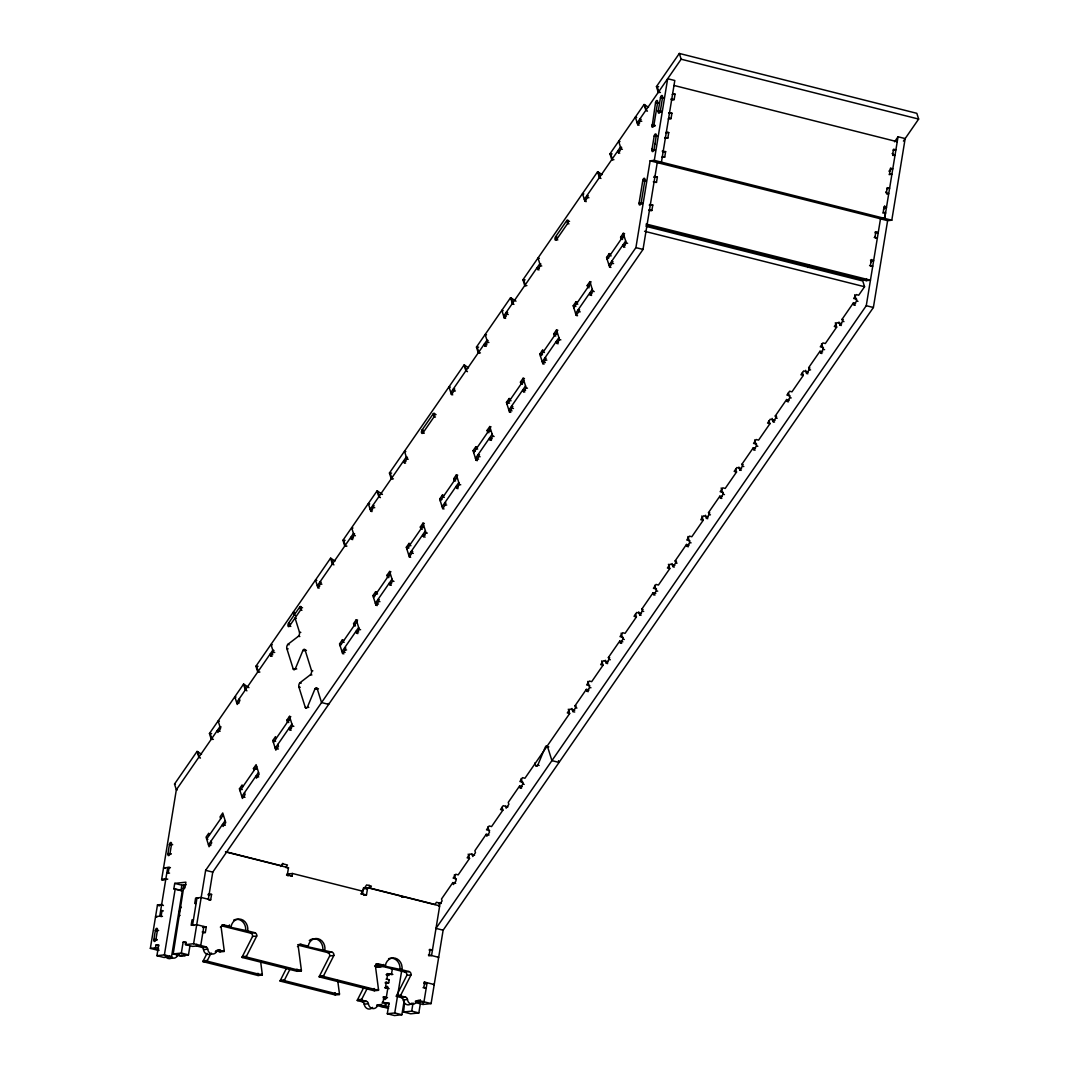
<?xml version="1.0" encoding="UTF-8"?>
<svg xmlns="http://www.w3.org/2000/svg" width="1069" height="1069" viewBox="0 0 1069 1069"><rect width="100%" height="100%" fill="white"/><g stroke="black" fill="none" stroke-linecap="round" stroke-linejoin="round"><path stroke-width="1.5" d="M386.457 998.152L384.199 997.778A2.098 1.002 -75.9 0 0 384.947 999.515A2.098 1.002 -75.9 0 0 386.283 997.551L387.833 988.117A2.098 1.002 -75.9 0 0 387.098 986.366A2.098 1.002 -75.9 0 0 385.749 988.344M158.733 950.475L150.355 948.377L157.477 904.922L161.66 904.468A2.793 2.405 83.9 0 1 162.328 904.748L163.437 905.537M167.766 879.092L162.314 879.707A2.793 2.405 83.9 0 1 161.619 879.653L176.332 789.817L219.947 726.679L221.136 726.987M150.355 948.377L155.473 947.829L155.927 945.103L158.72 944.809L156.929 955.686L164.051 957.49L171.521 956.688L182.358 890.464L173.846 888.82L174.728 883.382L185.899 882.179L185.004 887.617L183.614 887.778L173.205 953.936L180.34 955.739L188.478 954.858L189.814 946.693M156.889 916.961L155.566 916.627L161.138 916.026L162.034 910.588L163.37 910.922M166.831 872.945L168.221 872.798L169.116 867.36L170.452 867.694M157.811 948.19L157.49 950.167L158.88 950.02M156.929 955.686L164.399 954.884L175.236 888.673M173.846 888.82L180.968 890.624L181.85 885.172L186.046 884.731M179.645 910.454L178.817 915.558L180.126 915.425M179.819 909.438L180.153 907.394L181.195 907.287M184.469 888.753A9.768 8.445 83.9 0 0 183.267 888.352L183.855 884.785M173.205 953.936L181.342 953.067L183.133 942.177L185.926 941.883L185.472 944.608L192.607 946.399L200.745 945.517L203.858 926.476M185.472 944.608L193.609 943.727L205.636 870.326L635.908 247.634L650.126 160.804L654.308 160.35L891.8 220.214L905.162 138.582L898.04 136.779L894.566 141.816M196.83 944.274L196.549 945.971L201.56 947.228L205.756 946.787A2.793 2.405 83.9 0 1 207.693 949.165A5.586 4.824 83.9 0 0 211.582 953.922A5.586 4.824 83.9 0 0 216.646 951.423A2.793 2.405 83.9 0 1 219.185 950.167L224.196 951.437A2.793 2.405 83.9 0 0 224.223 950.622L221.123 927.05A2.793 2.405 83.9 0 1 223.942 924.926L231.064 926.716A9.768 8.445 83.9 0 1 240.939 919.287A9.768 8.445 83.9 0 1 247.687 930.912L254.81 932.702A2.793 2.405 83.9 0 1 256.747 936.03L246.471 956.234A2.793 2.405 83.9 0 0 246.244 956.982L242.048 957.436A2.793 2.405 83.9 0 1 242.275 956.688L252.551 936.471L256.747 936.03M208.321 899.27L212.825 871.703M203.511 932.716L205.342 932.515L206.237 927.077L196.736 924.672L191.151 925.286L192.046 919.834L193.436 919.687M208.856 900.058L210.687 899.857L211.582 894.419L208.428 893.898M286.519 875.097L287.294 875.017L288.483 867.761L225.452 851.873M287.975 875.979L288.309 873.934L292.492 873.493L362.164 891.052L361.71 893.764L360.667 893.884M291.262 876.299L292.051 876.206L292.492 873.493M362.498 894.058L363.46 888.152L367.656 887.711L439.693 905.871L431.555 955.539L428.763 955.833M363.58 895.274L366.467 894.967L367.656 887.711M381.085 1004.245L380.724 1006.437L388.688 1006.61M382.274 1002.294L383.063 1002.214L383.945 996.776L387.512 997.671M384.653 987.783L385.428 987.703L386.323 982.251L388.702 982.852L389.223 979.685L386.056 979.164M386.844 979.084L387.74 973.645L391.895 974.687M383.063 1002.214L385.428 1002.816L384.907 1005.982L379.909 1004.726L376.769 1005.06M385.842 1005.889L386.283 1003.163L389.076 1002.869L387.299 1013.759L394.421 1015.55L401.877 1014.748L404.269 1000.13M386.27 974.661L391.508 974.1L392.39 968.648L391 968.795M376.969 1005.488L387.847 1008.241L388.181 1006.25M387.299 1013.759L394.755 1012.958L401.904 969.316M420.17 1004.766L418.834 1012.931L410.696 1013.8L403.574 1012.009L404.47 1003.885M403.574 1012.009L411.712 1011.127L413.048 1002.963M420.211 999.689L419.796 1002.241L415.413 1001.132M423.043 987.676L423.832 987.582L424.727 982.144L434.228 984.549L433.439 984.616M428.402 955.018L429.177 954.938L430.072 949.486L432.451 950.087L429.31 950.421M424.313 983.052L427.092 982.745L423.979 1001.8L415.841 1002.669L422.963 1004.459L423.404 1001.747M422.963 1004.459L431.101 1003.591L443.127 930.19L873.386 307.498L887.617 220.655L891.8 220.214M652.264 125.42L655.538 102.624A2.098 1.002 -75.9 0 1 656.914 100.473A2.098 1.002 -75.9 0 1 657.622 102.41L653.921 125.086A2.098 1.002 -75.9 0 1 652.531 127.238A2.098 1.002 -75.9 0 1 651.823 125.3L655.257 125.42M655.11 150.488L651.943 149.687L654.175 136.084A2.098 1.002 -75.9 0 1 655.551 133.932A2.098 1.002 -75.9 0 1 656.259 135.857L654.041 149.46A2.098 1.002 -75.8 0 1 652.651 151.611A2.098 1.002 -75.8 0 1 651.943 149.687L652.077 148.845M661.404 112.045L658.237 111.256L660.468 97.64A2.098 1.002 -75.9 0 1 661.845 95.488A2.098 1.002 -75.9 0 1 662.553 97.426L660.335 111.029A2.098 1.002 -75.8 0 1 658.945 113.18A2.098 1.002 -75.8 0 1 658.237 111.256L658.37 110.401M654.869 144.368L655.003 143.513M654.308 160.35L667.671 78.718L674.806 80.509L661.43 162.141L657.248 162.595L643.03 249.424L212.758 872.117L205.636 870.326M649.524 210.727L651.876 210.473L652.771 205.034L649.484 204.526M655.698 182.438L656.486 182.358L657.382 176.906L654.215 176.398M661.952 157.37L664.731 157.076L665.626 151.638L662.205 151.143M665.065 138.329L667.858 138.035L668.74 132.583L666.375 131.981M668.245 118.94L671.025 118.632L671.92 113.194L668.633 112.699M671.359 99.885L674.151 99.591L675.047 94.152L672.668 93.551M646.117 225.158L866.251 280.653L866.545 278.889M869.578 265.633L870.366 265.54L871.262 260.101L873.64 260.702L871.542 260.93A2.098 0.962 -76.4 0 1 870.674 262.774M874.188 237.505L874.976 237.425L875.858 231.986L878.237 232.588L875.097 232.922M871.769 259.513L871.542 260.93L872.879 261.264M443.127 930.19L436.005 928.386L866.264 305.694L880.509 218.757L884.678 218.41L898.04 136.779M884.678 205.823L884.397 207.533A2.098 1.002 -75.9 0 1 883.542 209.404M890.838 168.234L890.691 169.089A2.098 1.002 -75.9 0 1 888.874 171.067M885.506 213.319L884.41 218.45M296.38 618.336L295.044 618.002L299.454 632.06A2.793 1.336 -75.9 0 1 298.492 636.215L287.788 644.407A2.793 1.336 -75.9 0 0 286.826 648.549L293.24 668.994A2.793 1.336 -75.9 0 0 295.391 668.646L302.941 650.406A2.793 1.336 -75.9 0 1 305.093 650.059L306.429 650.393M305.093 650.059L311.507 670.504A2.793 1.336 -75.9 0 1 310.544 674.646L299.841 682.837A2.793 1.336 -75.9 0 0 298.879 686.993L305.293 707.437A2.793 1.336 -75.9 0 0 307.444 707.077L314.994 688.85A2.793 1.336 -75.9 0 1 317.146 688.503L318.482 688.837M534.861 762.945L535.663 765.498A2.793 1.336 -75.9 0 0 537.801 765.15L545.364 746.91M260.555 961.004L262.293 974.273A2.793 2.405 83.9 0 1 262.266 975.075L258.083 975.516L202.99 961.632A2.793 2.405 83.9 0 1 203.217 960.884L207.065 953.294M202.99 961.632L207.172 961.178A2.793 2.405 83.9 0 1 207.399 960.43L210.606 954.109M337.697 980.447L339.448 993.716A2.793 2.405 83.9 0 1 339.407 994.517L335.225 994.972L280.131 981.075A2.793 2.405 83.9 0 1 280.359 980.326L286.773 967.699M280.131 981.075L284.314 980.634A2.793 2.405 83.9 0 1 284.541 979.872L290.327 968.501M411.031 974.915L406.848 975.369L396.572 995.573A2.793 2.405 83.9 0 0 396.345 996.321L400.528 995.88A2.793 2.405 83.9 0 1 400.755 995.119L411.031 974.915A2.793 2.405 83.9 0 0 409.106 971.587L401.971 969.797A9.768 8.445 83.9 0 0 395.223 958.185A9.768 8.445 83.9 0 0 385.348 965.601L378.226 963.81A2.793 2.405 83.9 0 0 375.406 965.935L378.506 989.52A2.793 2.405 83.9 0 1 378.479 990.322L374.297 990.776L319.203 976.879A2.793 2.405 83.9 0 1 319.431 976.131L329.706 955.913L333.889 955.472A2.793 2.405 83.9 0 0 331.951 952.145L306.108 946.386A9.768 8.445 83.9 0 1 306.255 945.691M319.203 976.879L323.386 976.438A2.793 2.405 83.9 0 1 323.613 975.676L333.889 955.472M379.909 1004.726A2.793 2.405 83.9 0 0 377.37 1005.969A5.586 4.824 83.9 0 1 372.293 1008.468A5.586 4.824 83.9 0 1 368.404 1003.711A2.793 2.405 83.9 0 0 366.467 1001.332L362.284 1001.787L357.273 1000.517A2.793 2.405 83.9 0 1 357.5 999.769L363.928 987.141M357.273 1000.517L361.456 1000.076A2.793 2.405 83.9 0 1 361.683 999.315L367.469 987.956M177.2 790.018L176.332 789.804L174.528 784.045L197.043 751.44A2.793 1.938 -17.4 0 1 197.671 751.694L201.507 754.26M213.412 739.32L211.983 739.36A2.793 1.938 -17.4 0 1 211.248 739.28L209.444 733.508L243.532 684.173A2.793 1.938 -17.4 0 1 244.146 684.427L248.943 687.634M259.901 672.054L258.471 672.094A2.793 1.938 -17.4 0 1 257.736 672L255.919 666.241L330.548 558.232A2.793 1.938 -17.4 0 1 331.176 558.486L335.011 561.051M346.917 546.112L345.487 546.152A2.793 1.938 -17.4 0 1 344.752 546.059L342.949 540.286L377.036 490.952A2.793 1.938 -17.4 0 1 377.664 491.206L382.461 494.412M393.405 478.832L391.976 478.872A2.793 1.938 -17.4 0 1 391.241 478.778L389.437 473.019L464.066 365.01A2.793 1.938 -17.4 0 1 464.681 365.264L468.516 367.83M480.422 352.89L478.992 352.93A2.793 1.938 -17.4 0 1 478.257 352.837L476.453 347.078L510.541 297.743A2.793 1.938 -17.4 0 1 511.169 297.997L515.966 301.191M526.91 285.623L525.48 285.664A2.793 1.938 -17.4 0 1 524.745 285.57L522.941 279.797L597.571 171.802A2.793 1.938 -17.4 0 1 598.186 172.042L602.034 174.608M613.94 159.682L612.51 159.722A2.793 1.938 -17.4 0 1 611.775 159.628L609.958 153.856L644.046 104.521A2.793 1.938 -17.4 0 1 644.674 104.775L648.509 107.341M660.415 92.402L658.985 92.442A2.793 1.938 -17.4 0 1 658.25 92.348L656.446 86.589L679.336 53.45L916.828 113.314L918.645 119.073L903.425 141.095M679.336 53.45L681.153 59.209L637.164 122.882L639.529 123.483M272.06 656.326L270.724 655.992L273.397 652.117L270.992 644.433L272.328 644.767M319.23 588.057L317.894 587.723L320.566 583.848L319.965 581.937L321.301 582.271M352.717 539.591L351.394 539.257L354.053 535.382L351.648 527.698L352.984 528.033M372.079 511.57L370.743 511.236L373.415 507.374L372.814 505.45L374.15 505.784M405.565 463.104L404.229 462.77L406.901 458.908L404.496 451.225L405.832 451.559M452.748 394.835L451.412 394.501L454.071 390.639L453.47 388.715L454.806 389.049M486.235 346.369L484.898 346.035L487.571 342.174L485.152 334.49L486.489 334.824M505.584 318.362L504.247 318.014L506.92 314.152L506.318 312.228L507.655 312.576M539.083 269.896L537.747 269.548L540.406 265.687L538.001 258.003L539.337 258.337M586.253 201.627L584.917 201.279L587.589 197.418L586.988 195.493L588.324 195.841M619.739 153.161L618.403 152.814L621.076 148.952L618.657 141.268L619.993 141.602M639.102 125.14L637.765 124.806L640.438 120.944L639.823 119.02L641.159 119.354M244.507 792.65L245.108 794.574L242.436 798.436L239.429 788.828L242.102 784.967L242.703 786.878M254.048 770.455L253.447 768.544L256.119 764.669L259.126 774.277L256.453 778.152L255.852 776.228L258.711 776.949M277.887 744.345L278.488 746.269L275.815 750.131L272.809 740.523L275.468 736.661L276.083 738.585M288.764 722.497L287.427 722.15L286.826 720.239L289.499 716.364L290.835 716.711M343.911 653.854L342.574 653.52L339.554 643.912L342.227 640.05L343.563 640.384M355.509 625.886L354.173 625.552L353.572 623.628L356.244 619.766L357.581 620.1M377.277 605.562L375.954 605.214L372.934 595.607L375.607 591.745L376.943 592.079M388.889 577.581L387.553 577.247L386.951 575.322L389.624 571.461L390.96 571.795M410.656 557.256L409.32 556.909L406.314 547.301L408.986 543.44L410.322 543.774M422.268 529.275L420.932 528.941L420.331 527.017L423.003 523.155L424.34 523.489M444.036 508.951L442.7 508.617L439.693 498.996L442.366 495.134L443.688 495.468M455.648 480.97L454.312 480.636L453.71 478.712L456.383 474.85L457.719 475.184M477.415 460.645L476.079 460.311L473.073 450.69L475.732 446.829L477.068 447.176M489.027 432.664L487.691 432.33L487.09 430.406L489.749 426.544L491.085 426.878M510.795 412.34L509.459 412.006L506.439 402.398L509.111 398.523L510.447 398.871M522.394 384.359L521.057 384.025L520.456 382.101L523.129 378.239L524.465 378.573M544.174 364.035L542.838 363.701L539.818 354.093L542.491 350.231L543.827 350.565M555.773 336.054L554.437 335.719L553.836 333.795L556.508 329.933L557.844 330.268M577.541 315.729L576.204 315.395L573.198 305.787L575.87 301.926L577.207 302.26M589.153 287.761L587.816 287.414L587.215 285.503L589.888 281.628L591.224 281.975M610.92 267.424L609.584 267.09L606.577 257.482L609.25 253.62L610.586 253.954M622.532 239.456L621.196 239.109L620.595 237.198L623.267 233.323L624.603 233.67M223.341 814.899L206.651 839.058L207.84 839.352M240.031 790.753L256.72 766.593M273.41 742.447L290.1 718.288M340.156 645.836L356.846 621.677M373.535 597.531L390.225 573.385M406.915 549.225L423.605 525.079M440.294 500.92L456.984 476.774M473.674 452.615L490.35 428.469M507.04 404.309L523.73 380.163M540.42 356.017L557.109 331.858M573.799 307.712L590.489 283.552M607.179 259.406L623.868 235.247M225.145 820.671L208.455 844.817L210.834 845.419M258.524 772.366L241.835 796.512L245.001 797.314M291.904 724.06L275.214 748.206L278.381 749.008M358.663 627.45L341.973 651.596L345.14 652.397M392.029 579.144L375.339 603.304L378.506 604.092M408.719 554.998L425.409 530.839M442.098 506.693L458.788 482.533M492.168 434.228L475.478 458.387L478.645 459.189M525.547 385.922L508.857 410.082L512.024 410.884M558.913 337.63L542.224 361.776L545.39 362.578M575.603 313.471L592.293 289.325M608.983 265.165L625.672 241.019M291.169 730.18L289.833 729.846L292.505 725.985L289.499 716.364M342.574 653.52L345.247 649.658L344.632 647.734L345.968 648.068M357.928 633.57L356.592 633.236L359.264 629.374L356.244 619.766M375.954 605.214L378.613 601.353L378.012 599.428L379.348 599.776M391.307 585.264L389.971 584.93L392.63 581.068L389.624 571.461M409.32 556.909L411.993 553.047L411.391 551.123L412.728 551.47M425.128 537.079L423.337 536.625L426.01 532.763L423.003 523.155M442.7 508.617L445.372 504.742L444.771 502.831L446.107 503.165M458.053 488.653L456.717 488.319L459.389 484.457L456.383 474.85M476.079 460.311L478.752 456.436L478.15 454.525L479.487 454.859M491.433 440.361L490.096 440.014L492.769 436.152L489.749 426.544M509.459 412.006L512.131 408.144L511.517 406.22L512.853 406.554M524.812 392.056L523.476 391.722L526.148 387.847L523.129 378.239M542.838 363.701L545.497 359.839L544.896 357.915L546.232 358.249M558.192 343.75L556.855 343.416L559.515 339.541L556.508 329.933M576.204 315.395L578.877 311.533L578.276 309.609L579.612 309.943M591.558 295.445L590.222 295.111L592.894 291.249L589.888 281.628M609.584 267.09L612.256 263.228L611.655 261.304L612.991 261.638M624.937 247.139L623.601 246.805L626.274 242.944L623.267 233.323M280.653 866.478L282.817 863.338M285.717 867.534L287.467 864.995L282.724 863.805L281.388 865.73L225.933 851.752M361.79 891.96L366.627 884.945L371.384 886.148L370.048 888.085L434.963 904.441L436.446 902.289L441.203 903.479M807.75 267.45L809.166 265.393M455.688 883.315L452.842 882.593L441.497 899.016L442.098 900.94L439.426 904.802L438.824 902.877M468.182 854.118L469.532 858.447L458.187 874.87L455.808 874.268L453.136 878.13L456.303 878.932M489.067 835.009L486.221 834.288L474.877 850.71L475.478 852.634L472.805 856.496L471.95 853.757M502.002 807.255L502.911 810.142L491.566 826.564L489.188 825.963L486.515 829.825L489.682 830.626M522.273 786.664L519.601 785.982L508.243 802.405L508.857 804.329L506.185 808.191L505.584 806.28M568.307 709.201L569.657 713.531L524.932 778.259L522.567 777.657L519.895 781.519L523.062 782.321M574.721 712.034L572.931 711.593L575.603 707.718L575.002 705.807L586.346 689.385L589.019 690.053M601.687 660.896L603.036 665.225L591.692 681.648L589.313 681.047L586.64 684.922L589.807 685.71M607.646 663.622L606.31 663.288L608.983 659.426L608.381 657.502L619.726 641.079L622.839 641.854M635.507 614.034L636.416 616.92L625.071 633.342L622.692 632.741L620.02 636.616L623.187 637.405M641.026 615.316L639.69 614.982L642.362 611.121L641.761 609.196L653.106 592.774L655.778 593.442M668.432 564.298L669.795 568.614L658.451 585.037L656.072 584.449L653.4 588.311L656.566 589.099M674.405 567.011L673.069 566.677L675.742 562.815L675.127 560.891L686.485 544.468L689.158 545.137M701.812 515.993L703.175 520.309L691.817 536.732L689.452 536.144L686.779 540.005L689.946 540.807M707.785 518.706L706.449 518.371L709.108 514.51L708.506 512.586L719.865 496.163L722.083 496.724M735.646 469.131L736.541 472.017L725.196 488.439L722.818 487.838L720.159 491.7L723.325 492.502M741.151 470.4L739.815 470.066L742.487 466.204L741.886 464.28L753.231 447.858L755.462 448.419M769.025 420.825L769.921 423.712L758.576 440.134L756.197 439.533L753.525 443.394L756.692 444.196M774.531 422.095L773.194 421.761L775.867 417.899L775.266 415.975L786.61 399.552L789.283 400.234M802.391 372.52L803.3 375.406L791.955 391.829L789.577 391.227L786.904 395.089L790.071 395.891M807.91 373.803L806.574 373.455L809.246 369.593L808.645 367.669L819.99 351.247L822.662 351.928M835.317 322.771L836.68 327.101L825.335 343.523L822.956 342.922L820.284 346.784L823.451 347.585M841.29 325.497L839.953 325.15L842.626 321.288L842.025 319.364L853.369 302.941L855.588 303.502M645.997 226.321L862.763 280.96L864.567 286.733L858.701 295.218L856.336 294.616L853.663 298.478L856.83 299.28M521.538 788.241L520.202 787.906L522.875 784.045L521.137 778.513M588.284 691.643L586.948 691.296L589.62 687.434L587.736 681.434M621.664 643.338L620.327 642.99L623 639.128L621.116 633.129M655.043 595.032L653.707 594.698L656.379 590.823L654.642 585.304M688.423 546.727L687.086 546.393L689.759 542.517L687.875 536.518M721.802 498.421L720.466 498.087L723.125 494.225L721.174 487.972M755.168 450.116L753.832 449.782L756.505 445.92L754.62 439.907M788.548 401.81L787.212 401.476L789.884 397.615L788.374 392.804M821.927 353.505L820.591 353.171L823.264 349.309L821.526 343.777M855.307 305.2L853.971 304.865L856.643 301.004L854.679 294.763M162.314 879.707L166.136 879.186M376.448 967.218L381.539 966.496M376.782 967.258L385.722 966.055M672.254 94.446L675.047 94.152M670.864 99.083L674.151 99.591M655.978 102.744L658.958 102.744M658.237 111.256L661.671 111.363M669.127 113.501L671.92 113.194M665.96 132.89L668.74 132.583M664.691 137.513L667.858 138.035M651.943 149.687L655.364 149.807M662.833 151.932L665.626 151.638M893.109 150.114L895.902 149.82L893.537 149.219L892.642 154.658L895.02 155.259L892.922 155.486A2.098 1.002 -75.8 0 0 892.107 153.575M653.707 177.307L657.382 176.906M653.319 181.837L656.486 182.358M889.101 174.608L891.893 174.314L889.515 173.713L890.41 168.261L892.789 168.862L890.691 169.089L892.027 169.423M649.364 205.395L652.771 205.034M648.723 209.952L651.876 210.473M886.816 188.558L889.608 188.251L887.23 187.663L886.348 193.101L888.713 193.703L886.629 193.93A2.098 1.002 -75.8 0 0 885.72 192.046M646.157 224.036L870.447 280.198L866.251 280.653M882.807 213.052L885.6 212.744L883.221 212.143L884.116 206.705L886.495 207.306L884.397 207.533L885.733 207.867M875.083 232.067L875.858 231.986M876.045 238.16L877.355 238.026L874.976 237.425M870.473 260.181L871.262 260.101M870.647 266.368L872.745 266.141L870.366 265.54M169.116 867.36L163.53 867.961L165.307 868.402M161.619 879.653L165.802 879.212A2.793 2.405 83.9 0 0 166.497 879.266M286.92 867.921L288.483 867.761M183.267 888.352L184.443 888.219M180.968 890.624L182.358 890.464M207.92 894.806L211.582 894.419M157.477 904.922A2.793 2.405 83.9 0 1 158.132 905.202L162.328 904.748M196.108 903.358L194.718 903.505L195.614 898.067L201.186 897.466L210.687 899.857M160.631 910.735L162.034 910.588M361.375 891.132L362.164 891.052M401.971 897.078L402.759 896.998L401.423 896.664M221.844 925.153L223.942 924.926M202.575 927.464L206.237 927.077M220.334 927.13L221.123 927.05M229.514 924.926A9.768 8.445 83.9 0 0 228.966 926.943L231.064 926.716M438.637 905.977L439.693 905.871M202.188 931.994L205.342 932.515M228.966 926.943L247.687 930.912M221.684 925.861L250.627 933.157L254.81 932.702M201.56 947.228A2.793 2.405 83.9 0 1 203.511 949.606L207.693 949.165M176.973 954.697L179.071 954.483A2.793 2.405 83.9 0 0 177.574 955.619L176.799 955.699M216.566 950.448L219.185 950.167M182.011 955.165L180.968 955.272A2.793 2.405 83.9 0 1 180.942 956.074L185.124 955.633A2.793 2.405 83.9 0 0 185.164 955.178M215.337 951.557L216.646 951.423M224.196 951.437L220 951.878A2.793 2.405 83.9 0 0 220.04 951.076L222.913 950.769M223.434 950.715L224.223 950.622M297.676 944.729L301.084 944.368L308.206 946.159A9.768 8.445 83.9 0 1 318.081 938.729A9.768 8.445 83.9 0 1 324.829 950.354M297.476 946.573L298.264 946.493A2.793 2.405 83.9 0 1 301.084 944.368M306.108 946.386L308.206 946.159M203.217 960.884L207.399 960.43M242.275 956.688L246.471 956.234M298.826 945.303L327.769 952.599L331.951 952.145M429.284 949.579L430.072 949.486M258.083 975.516A2.793 2.405 83.9 0 0 258.11 974.714L262.293 974.273M301.364 970.077A2.793 2.405 83.9 0 1 301.338 970.879L297.155 971.32A2.793 2.405 83.9 0 0 297.182 970.518L301.364 970.077L298.264 946.493M375.874 964.064L378.226 963.81M437.635 957.436L438.678 957.33L429.177 954.938M374.618 966.015L375.406 965.935M383.571 964.465A9.768 8.445 83.9 0 0 383.263 965.828L385.348 965.601M280.359 980.326L284.541 979.872M319.431 976.131L323.613 975.676M383.263 965.828L401.971 969.797M386.951 973.725L387.74 973.645M375.967 964.746L404.91 972.042L409.106 971.587M388.435 979.765L389.223 979.685M385.281 982.371L386.323 982.251M385.294 983.226L388.702 982.852M423.939 982.224L424.727 982.144M335.225 994.972A2.793 2.405 83.9 0 0 335.252 994.157L339.448 993.716M374.297 990.776A2.793 2.405 83.9 0 0 374.324 989.961L378.506 989.52M425.168 988.29L426.21 988.184L423.832 987.582M357.5 999.769L361.683 999.315M383.156 996.856L383.945 996.776M396.572 995.573L400.755 995.119M383.183 997.711L384.225 997.591M396.345 996.321L401.356 997.591L405.539 997.136A2.793 2.405 83.9 0 1 407.476 999.515A5.586 4.824 83.9 0 0 411.365 1004.272A5.586 4.824 83.9 0 0 416.429 1001.773A2.793 2.405 83.9 0 1 418.968 1000.531L431.101 1003.591M362.284 1001.787A2.793 2.405 83.9 0 1 364.222 1004.165L368.404 1003.711M401.356 997.591A2.793 2.405 83.9 0 1 403.294 999.969L407.476 999.515M382.288 1003.15L385.428 1002.816M416.349 1000.811L418.968 1000.531M376.582 1006.063L377.37 1005.969M415.387 1001.894L416.429 1001.773M387.847 1008.241L388.555 1008.161M650.126 160.804L880.749 218.838M656.446 86.589A2.793 1.938 -17.4 0 0 657.181 86.683L658.611 86.642M609.958 153.856A2.793 1.938 -17.4 0 0 610.693 153.949L612.123 153.909M522.941 279.797A2.793 1.938 -17.4 0 0 523.676 279.891L525.106 279.851M476.453 347.078A2.793 1.938 -17.4 0 0 477.188 347.171L478.618 347.131M389.437 473.019A2.793 1.938 -17.4 0 0 390.172 473.113L391.601 473.073M342.949 540.286A2.793 1.938 -17.4 0 0 343.683 540.379L345.113 540.339M255.919 666.241A2.793 1.938 -17.4 0 0 256.654 666.321L258.083 666.281M209.444 733.508A2.793 1.938 -17.4 0 0 210.179 733.601L211.609 733.561M681.153 59.209L918.645 119.073M673.991 85.453L897.225 141.723M664.343 97.867L660.468 97.64L661.805 97.987M655.538 102.624L657.916 103.225M668.659 118.044L671.025 118.632M636.683 117.456L635.347 117.109L637.765 124.806M640.438 120.944L641.761 121.278M651.823 125.3L654.936 126.089M657.595 136.191L654.175 136.084L655.511 136.418M662.366 156.475L664.731 157.076M621.664 147.335L620.474 147.028L584.315 199.368L586.093 199.809M621.076 148.952L622.412 149.286M619.579 151.344L617.802 150.903L618.403 152.814M887.617 220.655L880.482 218.864M646.224 180.514L642.803 180.407L639.088 203.083A2.098 1.002 -75.9 0 0 639.797 205.007A2.098 1.002 -75.9 0 0 641.173 202.856L644.888 180.18A2.098 1.002 -75.9 0 0 644.179 178.256A2.098 1.002 -75.9 0 0 642.803 180.407L645.168 181.008M642.509 203.19L639.088 203.083L642.055 203.832M583.834 193.93L582.498 193.596L584.917 201.279M587.589 197.418L588.925 197.752M644.567 231.278L864.567 286.733M569.563 221.35L566.717 220.628L555.599 236.73A2.098 1.002 -75.9 0 0 555.038 239.63A2.098 1.002 -75.9 0 0 556.495 239.616L557.831 239.95M568.962 223.849L567.626 223.515L566.717 220.628A2.098 1.002 -75.9 0 1 568.173 220.628A2.098 1.002 -75.9 0 1 567.626 223.515L556.495 239.616L555.599 236.73L556.936 237.064M620.595 237.198L623.267 237.866M626.274 242.944L627.61 243.278M856.643 301.004L857.979 301.338M635.908 247.634L643.03 249.424M866.264 305.694L873.386 307.498M624.777 245.335L623 244.881L623.601 246.805M611.187 255.879L609.851 255.544L609.25 253.62M606.577 257.482L608.795 258.043M842.025 319.364L843.347 319.711M612.256 263.228L613.593 263.562M842.626 321.288L843.962 321.622M841.717 323.827L836.974 322.638L834.301 326.499L836.68 327.101M540.994 264.07L539.805 263.762L503.646 316.103L506.025 316.691M540.406 265.687L541.742 266.021M539.364 268.199L537.146 267.638L537.747 269.548M587.215 285.503L589.447 286.064M592.894 291.249L594.23 291.583M823.264 349.309L824.6 349.643M591.852 293.748L589.62 293.187L590.222 295.111M577.808 304.184L576.472 303.837L575.87 301.926M573.198 305.787L575.87 306.456M808.645 367.669L809.981 368.017M578.877 311.533L580.213 311.867M809.246 369.593L810.583 369.927M808.351 372.132L803.594 370.943L800.922 374.805L803.3 375.406M503.178 310.665L501.842 310.331L504.247 318.014M506.92 314.152L508.256 314.486M553.836 333.795L556.508 334.477M559.515 339.541L560.851 339.889M789.884 397.615L791.22 397.949M558.472 342.053L556.254 341.492L556.855 343.416M544.428 352.489L543.092 352.142L542.491 350.231M488.145 340.543L486.956 340.249L450.811 392.577L452.588 393.031M539.818 354.093L542.491 354.761M487.571 342.174L488.907 342.508M775.266 415.975L776.602 416.309M486.97 344.793L484.297 344.111L484.898 346.035M545.497 359.839L546.834 360.173M775.867 417.899L777.203 418.233M774.972 420.438L770.214 419.248L767.555 423.11L769.921 423.712M520.456 382.101L523.129 382.782M526.148 387.847L527.485 388.194M756.505 445.92L757.841 446.254M525.547 390.466L522.875 389.797L523.476 391.722M511.049 400.781L509.713 400.447L509.111 398.523M450.33 387.152L448.993 386.818L451.412 394.501M506.439 402.398L509.566 403.173M454.071 390.639L455.407 390.973M741.886 464.28L743.222 464.614M512.131 408.144L513.467 408.478M742.487 466.204L743.824 466.538M741.592 468.743L736.848 467.554L734.176 471.416L736.541 472.017M436.058 414.572L433.212 413.85L422.081 429.952A2.098 1.002 -75.9 0 0 421.533 432.838A2.098 1.002 -75.9 0 0 422.99 432.838L424.326 433.172M435.457 417.07L434.121 416.736L433.212 413.85A2.098 1.002 -75.9 0 1 434.669 413.837A2.098 1.002 -75.9 0 1 434.121 416.736L422.99 432.838L422.081 429.952L423.418 430.286M487.09 430.406L490.203 431.195M492.769 436.152L494.105 436.486M723.125 494.225L724.461 494.559M492.168 438.771L489.495 438.103L490.096 440.014M477.669 449.087L476.333 448.753L475.732 446.829M473.073 450.69L475.291 451.252M708.506 512.586L709.843 512.92M478.752 456.436L480.088 456.784M709.108 514.51L710.444 514.844M708.212 517.049L703.469 515.846L700.796 519.721L703.175 520.309M407.489 457.278L406.3 456.984L370.141 509.312L372.52 509.913M406.901 458.908L408.238 459.242M405.859 461.407L403.628 460.846L404.229 462.77M453.71 478.712L455.928 479.273M459.389 484.457L460.726 484.791M689.759 542.517L691.095 542.865M458.347 486.956L456.116 486.395L456.717 488.319M444.303 497.392L442.967 497.058L442.366 495.134M439.693 498.996L441.911 499.557M675.127 560.891L676.463 561.225M445.372 504.742L446.708 505.089M675.742 562.815L677.078 563.149M674.833 565.354L670.089 564.151L667.417 568.027L669.795 568.614M369.674 503.887L368.337 503.552L370.743 511.236M373.415 507.374L374.751 507.708M420.331 527.017L423.003 527.685M426.01 532.763L427.346 533.097M656.379 590.823L657.716 591.17M424.968 535.262L422.736 534.7L423.337 536.625M410.924 545.698L409.587 545.364L408.986 543.44M354.641 533.765L353.451 533.471L317.293 585.799L319.671 586.4M406.314 547.301L408.986 547.983M354.053 535.382L355.389 535.729M641.761 609.196L643.097 609.53M353.451 538.001L350.779 537.333L351.394 539.257M411.993 553.047L413.329 553.381M642.362 611.121L643.698 611.455M641.467 613.659L636.71 612.457L634.037 616.319L636.416 616.92M386.951 575.322L389.624 575.991M392.63 581.068L393.967 581.402M623 639.128L624.336 639.462M391.588 583.567L389.37 583.006L389.971 584.93M377.544 594.003L376.208 593.669L375.607 591.745M316.825 580.36L315.489 580.026L317.894 587.723M372.934 595.607L374.711 596.061M320.566 583.848L321.903 584.195M608.381 657.502L609.718 657.836M378.613 601.353L379.949 601.687M608.983 659.426L610.319 659.76M608.087 661.965L603.33 660.762L600.671 664.624L603.036 665.225M302.554 607.78L299.708 607.058L288.577 623.16A2.098 1.002 -75.9 0 0 288.029 626.06A2.098 1.002 -75.9 0 0 289.485 626.046L290.821 626.381M301.939 610.279L300.603 609.945L299.708 607.058A2.098 1.002 -75.9 0 1 301.164 607.058A2.098 1.002 -75.9 0 1 300.603 609.945L289.485 626.046L288.577 623.16L289.913 623.508M353.572 623.628L355.362 624.069M294.576 612.564L293.24 612.23L294.135 615.116L295.472 615.45M359.264 629.374L360.6 629.708M589.62 687.434L590.957 687.768M358.663 631.993L355.99 631.311L356.592 633.236M344.165 642.309L342.828 641.975L342.227 640.05M299.454 632.06L300.79 632.407M339.554 643.912L341.345 644.366M298.492 636.215L299.828 636.549M575.002 705.807L576.338 706.141M345.247 649.658L346.583 649.992M575.603 707.718L576.939 708.066M574.708 710.27L569.964 709.068L567.292 712.929L569.657 713.531M287.788 644.407L289.124 644.741M302.941 650.406L304.277 650.754M286.826 648.549L288.162 648.883M273.985 650.5L272.795 650.206L236.637 702.533L239.015 703.135M273.397 652.117L274.733 652.464M272.795 654.736L270.123 654.068L270.724 655.992M311.507 670.504L312.843 670.838M295.391 668.646L296.728 668.98M293.24 668.994L294.576 669.328M310.544 674.646L311.881 674.993M299.841 682.837L301.177 683.185M545.711 746.376A2.793 1.336 -75.9 0 1 547.515 746.563L548.851 746.897M314.994 688.85L316.33 689.184M545.805 747.031L546.7 747.258M298.879 686.993L300.215 687.327M307.444 707.077L308.781 707.424M537.801 765.15L539.137 765.484M305.293 707.437L306.629 707.772M535.663 765.498L536.985 765.832M236.022 697.068L234.833 696.761L237.238 704.458L239.91 700.583L239.309 698.672M286.826 720.239L289.044 720.8M292.505 725.985L293.841 726.319M522.875 784.045L524.211 784.379M291.463 728.483L289.231 727.922L289.833 729.846M219.332 721.214L218.143 720.92L220.548 728.604L217.876 732.465L217.274 730.541L220.12 731.263M272.809 740.523L275.655 741.245M507.949 806.868L503.205 805.679L500.533 809.54L502.911 810.142M253.447 768.544L256.293 769.252M239.429 788.828L242.275 789.55M474.583 855.173L469.826 853.984L467.153 857.846L469.532 858.447M174.528 784.045L175.396 784.258M225.332 825.255L222.472 824.533L223.087 826.457L225.746 822.582L222.74 812.974L220.067 816.836L220.668 818.76M363.46 888.152L366.467 888.914M172.697 844.67L169.41 844.59L167.927 853.663A2.098 1.002 -75.9 0 0 168.635 855.601A2.098 1.002 -75.9 0 0 170.024 853.436L171.508 844.376A2.098 1.002 -75.9 0 0 170.786 842.439A2.098 1.002 -75.9 0 0 169.41 844.59L171.187 845.044M287.08 873.974L289.552 874.602M287.294 875.017L292.051 876.206M361.71 893.764L366.467 894.967M171.361 853.784L167.927 853.663L170.599 854.345M169.503 867.948L167.713 867.507L159.749 916.173L161.526 916.627M168.221 872.798L169.557 873.132M174.728 883.382L181.85 885.172M198.193 898.214L197.003 897.92L192.554 925.126L193.743 925.42M161.138 916.026L162.475 916.36M391.508 974.1L392.844 974.434M424.099 983.493L425.876 983.934M386.363 974.808L387.259 975.035M387.7 975.142L389.036 975.476M158.626 930.538L155.352 930.458L153.869 939.531A2.098 1.002 -75.9 0 0 154.577 941.455A2.098 1.002 -75.9 0 0 155.954 939.304L157.45 930.23A2.098 1.002 -75.9 0 0 156.729 928.306A2.098 1.002 -75.9 0 0 155.352 930.458L157.13 930.912M385.428 987.703L389.143 988.638M193.609 943.727L205.756 946.787M246.244 956.982L301.338 970.879M323.386 976.438L378.479 990.322M400.528 995.88L405.539 997.136M183.133 942.177L185.979 942.898M215.938 950.849L220 951.878M242.048 957.436L297.155 971.32M157.29 939.638L153.869 939.531L156.715 940.252M155.927 945.103L158.773 945.824M386.283 1003.163L389.143 1003.885M181.342 953.067L188.478 954.858M411.712 1011.127L418.834 1012.931M155.473 947.829L158.6 948.617M183.24 955.151L185.124 955.633M207.172 961.178L262.266 975.075M284.314 980.634L339.407 994.517M361.456 1000.076L366.467 1001.332M176.866 955.045L180.942 956.074M164.399 954.884L171.521 956.688M394.755 1012.958L401.877 1014.748M644.046 104.521L645.863 110.294A2.793 1.938 -17.4 0 1 646.478 110.535L647.44 111.176M597.571 171.802L599.375 177.561A2.793 1.938 -17.4 0 1 600.003 177.815L600.965 178.456M510.541 297.743L512.358 303.502A2.793 1.938 -17.4 0 1 512.973 303.756L513.935 304.398M464.066 365.01L465.87 370.783A2.793 1.938 -17.4 0 1 466.485 371.037L467.447 371.678M377.036 490.952L378.84 496.724A2.793 1.938 -17.4 0 1 379.468 496.978L380.43 497.619M330.548 558.232L332.365 563.991A2.793 1.938 -17.4 0 1 332.98 564.245L333.942 564.886M243.532 684.173L245.335 689.933A2.793 1.938 -17.4 0 1 245.964 690.186L246.926 690.828M197.043 751.44L198.847 757.213A2.793 1.938 -17.4 0 1 199.475 757.467L200.438 758.108M158.132 905.202L159.254 905.977M853.369 302.941L853.971 304.865M838.978 322.036L839.953 325.15M819.99 351.247L820.591 353.171M805.598 370.342L806.574 373.455M786.61 399.552L787.212 401.476M772.139 418.407L773.194 421.761M657.181 86.683L658.985 92.442M753.231 447.858L753.832 449.782M644.674 104.775L646.478 110.535M738.879 467.059L739.815 470.066M719.865 496.163L720.466 498.087M610.693 153.949L612.51 159.722M598.186 172.042L600.003 177.815M705.46 515.245L706.449 518.371M686.485 544.468L687.086 546.393M672.08 563.55L673.069 566.677M653.106 592.774L653.707 594.698M638.714 611.856L639.69 614.982M523.676 279.891L525.48 285.664M619.726 641.079L620.327 642.99M511.169 297.997L512.973 303.756M605.375 660.281L606.31 663.288M586.346 689.385L586.948 691.296M477.188 347.171L478.992 352.93M464.681 365.264L466.485 371.037M571.955 708.466L572.931 711.593M558.499 760.66L559.047 762.424L551.925 760.634L547.515 746.563M519.601 785.982L520.202 787.906M390.172 473.113L391.976 478.872M487.771 826.858L489.495 832.35L486.823 836.212L486.221 834.288M377.664 491.206L379.468 496.978M454.312 874.883L456.116 880.656L453.443 884.517L452.842 882.593M343.683 540.379L345.487 546.152M331.176 558.486L332.98 564.245M328.41 703.482L328.677 704.364L321.555 702.56L317.146 688.503M369.139 885.199L370.048 888.085M256.654 666.321L258.471 672.094M244.146 684.427L245.964 690.186M210.179 733.601L211.983 739.36M197.671 751.694L199.475 757.467M209.324 835.183L208.722 833.259L206.05 837.134L209.056 846.742L211.729 842.88L211.127 840.956M374.123 988.491L374.324 989.961M335.065 992.687L335.252 994.157M296.982 969.048L297.182 970.518M257.923 973.244L258.11 974.714M219.84 949.606L220.04 951.076M372.546 1007.399A5.586 4.824 83.9 0 1 367.589 1008.748A5.586 4.824 83.9 0 1 364.222 1004.165M378.092 967.124A2.793 2.405 83.9 0 1 376.154 964.839M181.383 907.608A9.768 8.445 83.9 0 1 180.153 907.394M172.483 957.33A5.586 4.824 83.9 0 1 165.254 956.18M177.574 955.619A5.586 4.824 83.9 0 1 169.677 956.087M874.99 236.49A2.098 1.056 -75.3 0 1 875.351 237.852M411.605 1003.203A5.586 4.824 83.9 0 1 406.648 1004.553A5.586 4.824 83.9 0 1 403.294 999.969M404.91 972.042A2.793 2.405 83.9 0 1 406.848 975.369M327.769 952.599A2.793 2.405 83.9 0 1 329.706 955.913M250.627 933.157A2.793 2.405 83.9 0 1 252.551 936.471M211.555 953.134A5.586 4.824 83.9 0 1 206.691 954.123A5.586 4.824 83.9 0 1 203.511 949.606M233.71 920.075A9.768 8.445 83.9 0 1 242.476 921.531A9.768 8.445 83.9 0 1 245.589 931.139M309.275 940.56A9.768 8.445 83.9 0 1 318.856 940.332A9.768 8.445 83.9 0 1 322.744 950.582M388.568 958.706A9.768 8.445 83.9 0 1 397 960.643A9.768 8.445 83.9 0 1 399.886 970.024"/></g></svg>
